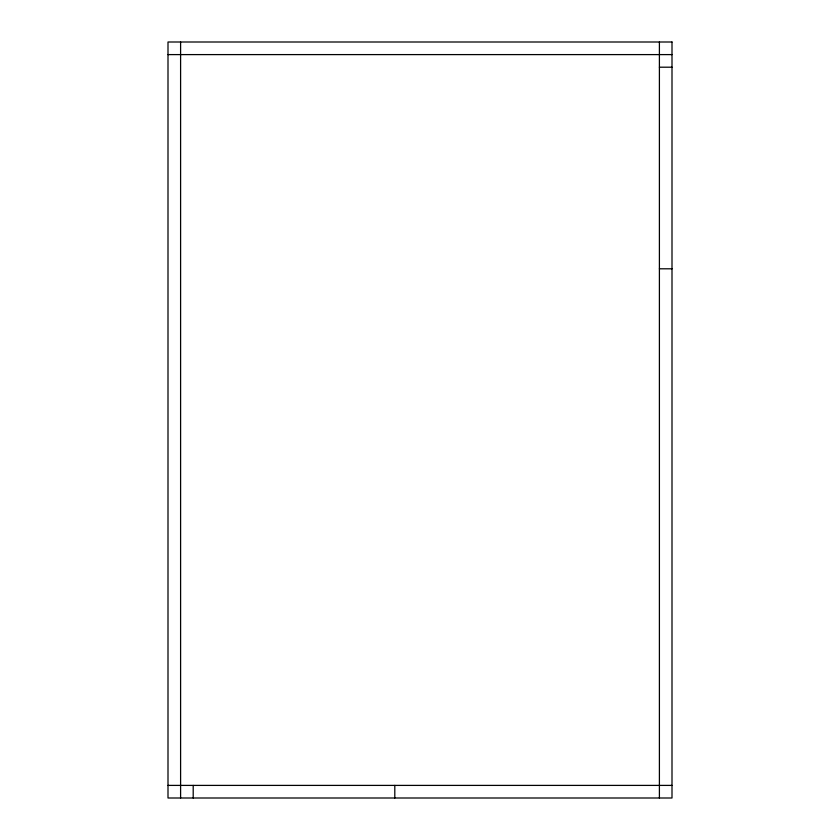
<?xml version="1.0" encoding="UTF-8"?>
<svg xmlns="http://www.w3.org/2000/svg" width="840" height="840" viewBox="0 0 840 840"><rect width="100%" height="100%" fill="white"/><g stroke="black" fill="none" stroke-linecap="round" stroke-linejoin="round"><path stroke-width="1.26" d="M168 54.6L672 54.6M659.4 67.2L672 67.2M659.4 268.8L672 268.8M168 785.4L672 785.4M659.4 42L659.4 798M394.8 785.4L394.8 798M193.2 785.4L193.2 798M180.6 42L180.6 798M672 42L168 42L168 798L672 798L672 42"/></g></svg>
